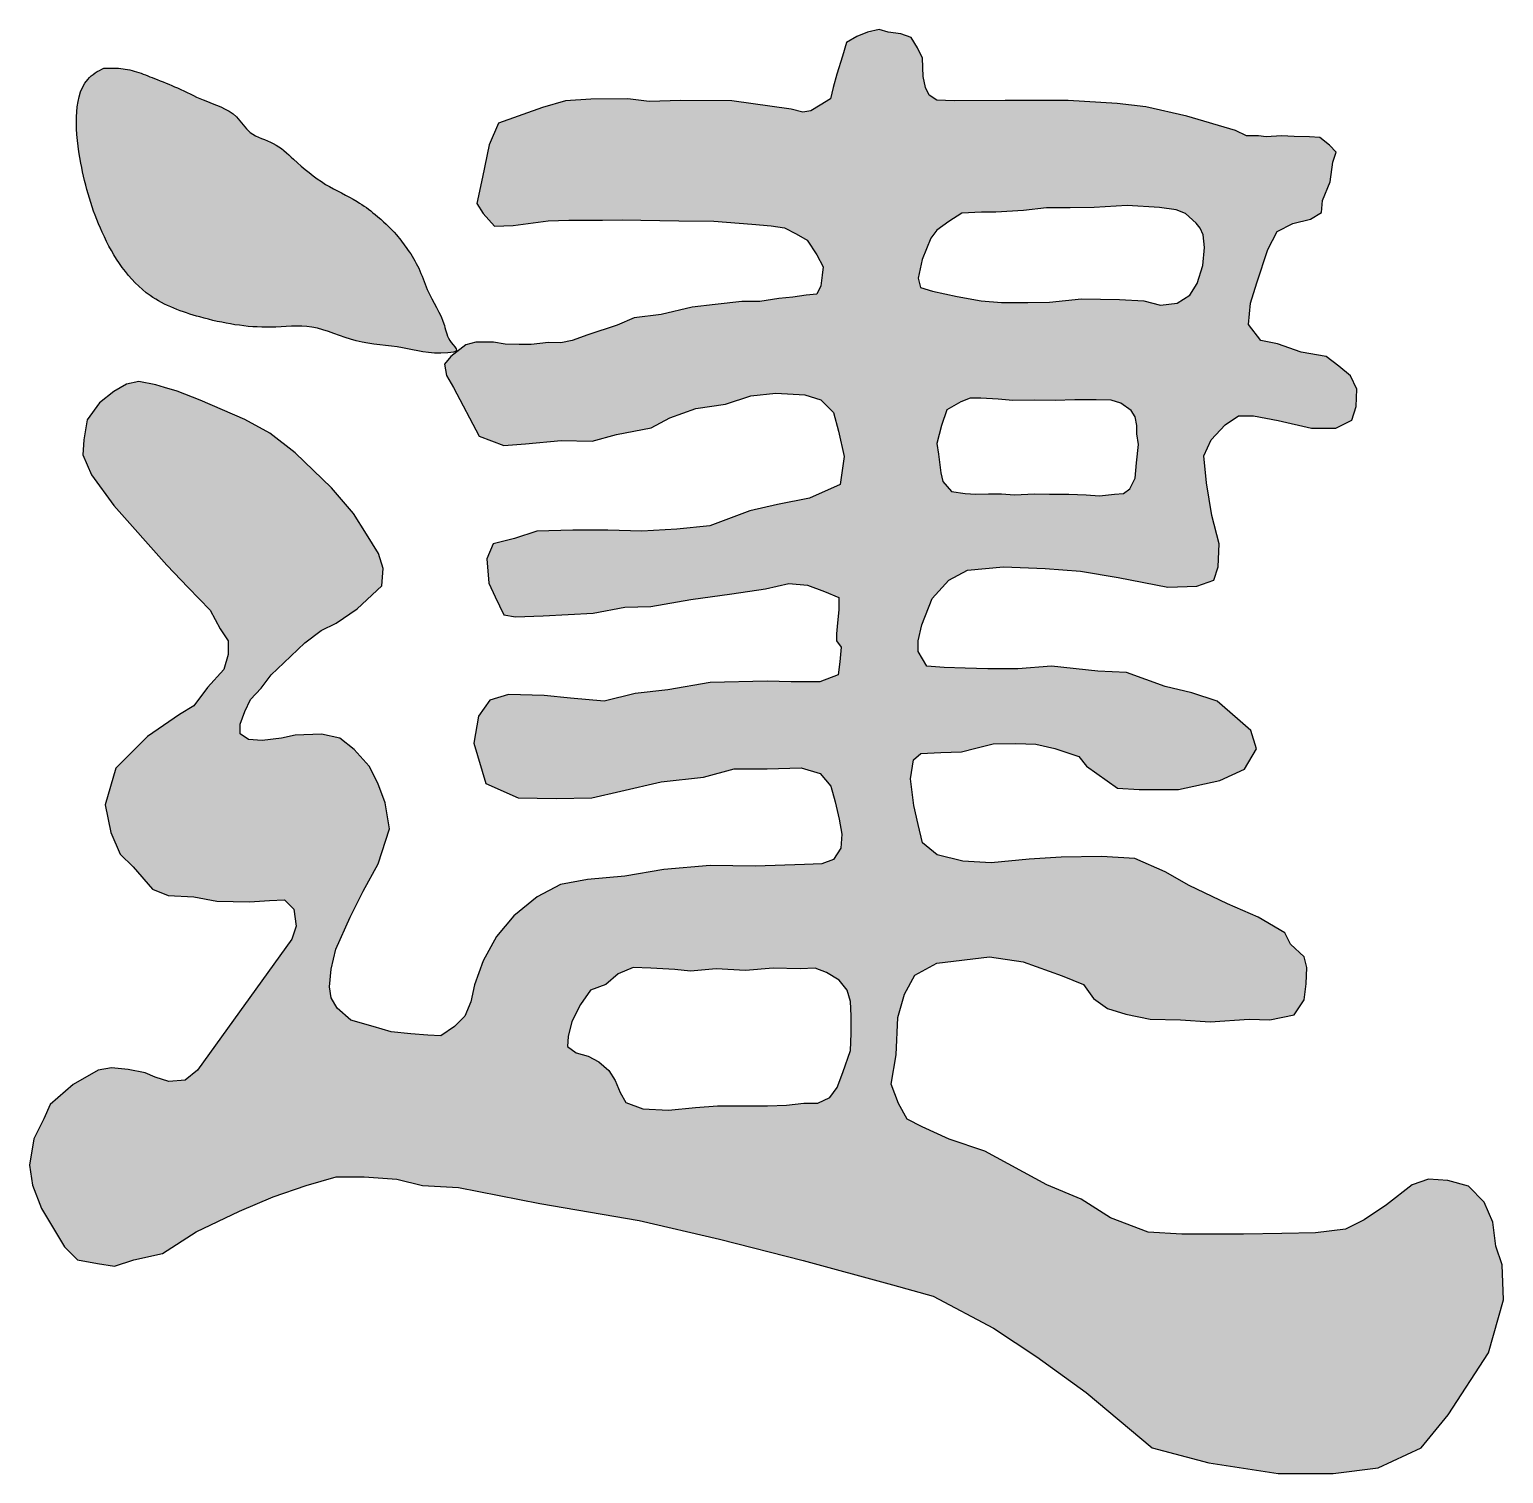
# Model space of a CAD drawing. Extents: x -55438775289 to -98440, y -7665632576 to 9496667396.
# Drawn here: x -150329.3 to -149966.5, y -117072 to -116716.6 of the extents above; entities that cross this region are included whole.
import ezdxf

# ---------------------------------------------------------------- set-up
doc = ezdxf.new("R2010")
doc.units = 0
doc.header["$LTSCALE"] = 1000
doc.layers.add('FRAME', color=7, linetype='CONTINUOUS')

# ---------------------------------------------------------------- blocks, each defined once
blk = doc.blocks.new('a1')
at = {"layer": 'FRAME'}
h = blk.add_hatch(color=256, dxfattribs=at)
h.paths.add_polyline_path([(88606.94, 129713.98), (88607.39, 129717.21), (88607.93, 129718.83), (88606.85, 129719.99), (88605.24, 129721.25), (88603.53, 129721.34), (88601.02, 129721.43), (88598.95, 129721.52), (88596.44, 129721.34), (88595.18, 129721.52), (88593.21, 129721.52), (88591.41, 129722.41), (88583.42, 129724.75), (88576.69, 129726.27), (88572.02, 129726.81), (88563.94, 129727.35), (88557.93, 129727.35), (88553.62, 129727.35), (88545.25, 129727.26), (88542.42, 129727.4), (88541.15, 129728.18), (88540.58, 129729.45), (88540.16, 129731.28), (88540.09, 129734.25), (88539.24, 129735.94), (88538.18, 129737.64), (88536.49, 129738.27), (88534.44, 129738.56), (88532.95, 129738.98), (88531.04, 129738.56), (88529.28, 129737.85), (88527.58, 129736.86), (88526.95, 129734.6), (88526.03, 129731.64), (88525.39, 129729.45), (88524.97, 129727.61), (88523.27, 129726.55), (88521.72, 129725.63), (88520.44, 129725.42), (88518.54, 129725.92), (88508.77, 129727.26), (88500.41, 129727.35), (88495.25, 129727.17), (88491.7, 129727.62), (88485.65, 129727.53), (88481.47, 129727.26), (88477.73, 129726.2), (88470.5, 129723.61), (88469, 129720.07), (88467.9, 129714.74), (88466.96, 129710.42), (88467.98, 129708.77), (88469.87, 129706.73), (88472.93, 129706.81), (88478.67, 129707.6), (88482.04, 129707.67), (88487.54, 129707.67), (88490.84, 129707.75), (88493.83, 129707.67), (88500.11, 129707.6), (88505.84, 129707.52), (88512.04, 129707.04), (88515.23, 129706.77), (88517.45, 129706.42), (88519.32, 129705.45), (88521.13, 129704.41), (88522.72, 129701.98), (88523.76, 129700.04), (88523.62, 129698.66), (88523.41, 129696.93), (88522.72, 129695.54), (88520.99, 129695.4), (88518.77, 129695.05), (88516.48, 129694.85), (88513.36, 129694.36), (88510.44, 129694.36), (88506.07, 129693.88), (88502.26, 129693.39), (88497.19, 129692.21), (88492.75, 129691.66), (88489.98, 129690.48), (88485.16, 129688.86), (88482.59, 129687.94), (88480.75, 129687.58), (88478.73, 129687.64), (88475.85, 129687.27), (88473.89, 129687.27), (88471.62, 129687.33), (88469.66, 129687.7), (88468.13, 129687.7), (88466.78, 129687.7), (88465.13, 129687.21), (88462.69, 129685.31), (88461.66, 129684.06), (88461.99, 129682.23), (88463.12, 129680.23), (88467.35, 129672.24), (88471.36, 129670.72), (88474.95, 129671), (88480.76, 129671.55), (88485.88, 129671.41), (88489.89, 129672.52), (88495.56, 129673.63), (88498.61, 129675.28), (88502.89, 129676.8), (88507.74, 129677.5), (88511.89, 129678.88), (88516.03, 129679.29), (88520.74, 129679.02), (88523.37, 129678.19), (88525.44, 129676.11), (88526.27, 129673.07), (88527.24, 129668.93), (88526.56, 129664.33), (88521.51, 129662.07), (88516.29, 129661.02), (88511.76, 129659.98), (88505.15, 129657.55), (88499.75, 129657.02), (88494, 129656.68), (88488.43, 129656.85), (88482.69, 129656.85), (88476.77, 129656.68), (88473.11, 129655.46), (88469.63, 129654.59), (88468.59, 129652.15), (88468.94, 129648.15), (88469.98, 129645.89), (88471.37, 129642.93), (88473.29, 129642.59), (88477.81, 129642.76), (88486.02, 129643.2), (88491.25, 129644.22), (88495.52, 129644.28), (88502.08, 129645.48), (88508.81, 129646.36), (88514.3, 129647.23), (88518.14, 129648.09), (88521.22, 129647.8), (88524.01, 129646.75), (88526.32, 129645.79), (88526.32, 129643.77), (88526.12, 129641.65), (88525.93, 129639.83), (88525.93, 129638.68), (88526.7, 129637.62), (88526.51, 129635.22), (88526.22, 129633.1), (88523.24, 129631.95), (88521.32, 129631.95), (88518.53, 129631.95), (88514.58, 129632.05), (88505.21, 129631.85), (88498.29, 129630.62), (88492.91, 129630.01), (88487.84, 129628.78), (88482.3, 129629.24), (88478, 129629.7), (88472.16, 129629.85), (88469.08, 129628.93), (88467.24, 129626.32), (88466.47, 129621.86), (88468.43, 129615.25), (88473.72, 129612.94), (88479.97, 129612.81), (88485.81, 129612.94), (88490.56, 129614.03), (88497.21, 129615.52), (88504.14, 129616.33), (88509.16, 129617.69), (88514.59, 129617.69), (88520.16, 129617.83), (88523.28, 129616.88), (88525.05, 129614.84), (88525.73, 129612.26), (88526.41, 129609.41), (88526.82, 129606.97), (88526.68, 129604.67), (88525.46, 129602.77), (88523.56, 129602.09), (88520.7, 129601.95), (88512.69, 129601.68), (88505.23, 129601.82), (88497.62, 129601.14), (88491.24, 129600.05), (88485.13, 129599.51), (88480.65, 129598.7), (88476.85, 129596.66), (88473.04, 129593.54), (88470.19, 129590.15), (88467.98, 129586.18), (88466.59, 129582.22), (88465.95, 129579.45), (88464.99, 129577.1), (88463.28, 129575.39), (88461.04, 129573.89), (88458.9, 129574), (88456.12, 129574.21), (88452.91, 129574.53), (88449.92, 129575.39), (88446.28, 129576.46), (88444.04, 129578.38), (88443.08, 129580.09), (88442.76, 129581.9), (88443.08, 129584.79), (88443.83, 129588.1), (88446.18, 129593.33), (88448.32, 129597.6), (88450.77, 129602.09), (88452.65, 129607.83), (88451.9, 129612.12), (88450.72, 129615.31), (88449.29, 129618.09), (88446.85, 129620.86), (88444.49, 129622.71), (88441.46, 129623.38), (88437.17, 129623.21), (88434.9, 129622.71), (88431.76, 129622.31), (88429.49, 129622.48), (88428.14, 129623.4), (88428.14, 129625), (88428.9, 129627.1), (88429.83, 129629.04), (88431.59, 129630.89), (88433.19, 129633.07), (88435.3, 129635.09), (88438.75, 129638.37), (88441.44, 129640.39), (88443.88, 129641.56), (88447.33, 129643.92), (88451.37, 129647.7), (88451.58, 129650.56), (88450.84, 129652.99), (88448.83, 129656.16), (88446.71, 129659.55), (88443.11, 129663.78), (88437.16, 129669.51), (88432.99, 129672.74), (88428.87, 129674.98), (88421.58, 129678.18), (88417.77, 129679.62), (88415.73, 129680.21), (88414.3, 129680.66), (88411.49, 129681.24), (88409.49, 129680.77), (88407.38, 129679.6), (88405.04, 129677.73), (88403.04, 129674.92), (88402.46, 129671.64), (88402.34, 129669.18), (88403.75, 129665.9), (88407.38, 129660.86), (88416.07, 129651.07), (88419.59, 129647.44), (88423.22, 129643.69), (88424.87, 129640.65), (88426.16, 129638.66), (88426.16, 129636.43), (88425.45, 129633.97), (88422.76, 129631.04), (88420.53, 129628), (88418.18, 129626.59), (88412.91, 129622.96), (88409.62, 129619.68), (88407.75, 129617.8), (88405.99, 129611.77), (88406.93, 129607.2), (88408.45, 129603.68), (88410.56, 129601.57), (88413.73, 129597.94), (88416.31, 129596.89), (88420.53, 129596.65), (88424.28, 129595.95), (88429.67, 129595.83), (88432.95, 129596.07), (88435.42, 129596.19), (88436.94, 129594.66), (88437.29, 129591.85), (88436.59, 129589.74), (88421.11, 129568.24), (88419.12, 129566.6), (88416.42, 129566.37), (88414.2, 129567.07), (88412.55, 129567.77), (88409.74, 129568.36), (88407.04, 129568.59), (88404.82, 129568.24), (88400.71, 129565.9), (88396.96, 129562.62), (88395.91, 129560.27), (88394.26, 129556.99), (88393.56, 129552.66), (88394.03, 129549.38), (88395.55, 129545.51), (88399.32, 129539.24), (88401.43, 129537.13), (88404.71, 129536.54), (88407.53, 129536.07), (88410.69, 129537.13), (88415.38, 129538.18), (88420.89, 129541.7), (88428.04, 129545.09), (88433.55, 129547.44), (88438.95, 129549.31), (88443.87, 129550.72), (88448.44, 129550.72), (88453.84, 129550.36), (88458.06, 129549.31), (88463.92, 129548.96), (88477.29, 129546.38), (88493.58, 129543.57), (88506.78, 129540.53), (88520.5, 129537.01), (88535.16, 129533.03), (88541.84, 129531.15), (88551.69, 129525.88), (88558.84, 129521.2), (88566.93, 129515.34), (88577.77, 129506.27), (88587.03, 129503.81), (88598.4, 129502.06), (88607.43, 129502.06), (88614.82, 129502.99), (88621.85, 129506.27), (88626.31, 129511.66), (88632.92, 129521.88), (88635.39, 129530.55), (88635.15, 129536.29), (88634.1, 129539.34), (88633.63, 129543.32), (88632.22, 129546.6), (88629.64, 129549.18), (88626.24, 129550.11), (88623.07, 129550.35), (88620.38, 129549.41), (88616.16, 129546.13), (88612.52, 129543.67), (88609.47, 129542.15), (88604.55, 129541.56), (88599.04, 129541.44), (88592.71, 129541.33), (88587.43, 129541.33), (88582.63, 129541.33), (88577.11, 129541.68), (88570.9, 129544.02), (88566.09, 129547.07), (88560.47, 129549.41), (88550.31, 129554.94), (88544.45, 129556.93), (88540, 129558.93), (88537.53, 129560.21), (88536.13, 129562.79), (88534.95, 129565.95), (88535.77, 129570.76), (88536.04, 129576.85), (88537.09, 129580.68), (88538.83, 129583.81), (88542.43, 129585.79), (88551.03, 129586.83), (88556.6, 129586.02), (88562.99, 129583.7), (88566.48, 129582.3), (88568.1, 129579.98), (88570.43, 129578.36), (88573.45, 129577.43), (88577.4, 129576.62), (88582.39, 129576.5), (88587.27, 129576.15), (88593.66, 129576.62), (88597.03, 129576.5), (88601.03, 129577.31), (88602.66, 129579.75), (88603.01, 129582.42), (88603.12, 129585.09), (88602.66, 129586.83), (88600.45, 129588.92), (88599.52, 129590.77), (88595.11, 129593.33), (88590.11, 129595.53), (88583.84, 129598.55), (88579.89, 129600.76), (88574.89, 129602.96), (88569.43, 129603.31), (88562.81, 129603.19), (88557.59, 129602.84), (88551.31, 129602.26), (88546.67, 129602.5), (88542.48, 129603.54), (88540.04, 129605.51), (88539.35, 129608.53), (88538.65, 129611.67), (88538.11, 129616.03), (88538.61, 129619.13), (88539.78, 129620.21), (88543.06, 129620.35), (88546.44, 129620.48), (88548.83, 129621.07), (88551.66, 129621.79), (88555.35, 129621.83), (88558.64, 129621.74), (88561.75, 129621.02), (88565.71, 129619.72), (88566.97, 129618.1), (88572.05, 129614.51), (88575.62, 129614.28), (88582.07, 129614.28), (88588.86, 129615.78), (88592.89, 129617.62), (88594.84, 129620.95), (88593.92, 129623.94), (88591.73, 129625.9), (88588.4, 129628.77), (88584.25, 129630.15), (88579.88, 129631.19), (88573.55, 129633.49), (88568.83, 129633.72), (88561.23, 129634.52), (88555.71, 129634.06), (88550.76, 129634.06), (88547.08, 129634.18), (88543.62, 129634.29), (88540.75, 129634.52), (88539.37, 129636.94), (88539.37, 129638.66), (88539.94, 129641.31), (88541.63, 129645.61), (88544.38, 129648.65), (88547.42, 129650.24), (88553.36, 129650.82), (88560.17, 129650.53), (88565.96, 129650.09), (88572.19, 129649.08), (88580.3, 129647.49), (88585.09, 129647.63), (88587.84, 129648.65), (88588.56, 129650.82), (88588.71, 129654.58), (88587.55, 129659.21), (88586.68, 129664.57), (88586.24, 129669.05), (88587.4, 129671.66), (88589.72, 129674.12), (88591.89, 129675.57), (88594.36, 129675.57), (88598.41, 129674.84), (88603.9, 129673.59), (88607.89, 129673.59), (88610.51, 129674.85), (88611.2, 129677.13), (88611.31, 129679.97), (88610.28, 129682.14), (88608.34, 129683.73), (88606.29, 129685.33), (88602.19, 129686.01), (88598.31, 129687.38), (88595.57, 129687.95), (88593.52, 129690.57), (88593.86, 129694.1), (88594.89, 129697.41), (88596.71, 129702.86), (88598.24, 129705.82), (88600.84, 129707.17), (88603.71, 129707.88), (88605.51, 129708.96), (88605.69, 129710.93)])
h.paths.add_polyline_path([(88541.44, 129704.76), (88542.44, 129706.04), (88544.37, 129707.48), (88546.52, 129708.84), (88549.74, 129708.98), (88552.11, 129708.98), (88556.62, 129709.26), (88560.41, 129709.69), (88564.28, 129709.69), (88568.22, 129709.77), (88573.66, 129710.12), (88578.96, 129709.77), (88581.68, 129709.41), (88583.19, 129708.76), (88585.46, 129706.76), (88586.12, 129705.26), (88586.34, 129703.18), (88586.05, 129700.25), (88585.12, 129697.32), (88583.9, 129695.38), (88581.83, 129694.1), (88579.11, 129693.74), (88576.38, 129694.45), (88572.37, 129694.67), (88566.14, 129694.81), (88560.92, 129694.24), (88557.34, 129694.17), (88553.04, 129694.17), (88549.67, 129694.45), (88545.73, 129695.17), (88541.72, 129696.03), (88539.72, 129696.67), (88539.36, 129698.17), (88540, 129701.25)], flags=16)
h.paths.add_polyline_path([(88546.35, 129677.91), (88547.86, 129678.48), (88549.64, 129678.48), (88552.48, 129678.3), (88554.87, 129678.13), (88558.38, 129678.17), (88561.84, 129678.08), (88565.08, 129678.22), (88568.54, 129678.22), (88571.03, 129678.17), (88572.58, 129677.68), (88574.31, 129676.49), (88574.93, 129675.42), (88575.2, 129674), (88575.2, 129672.63), (88575.51, 129670.86), (88575.15, 129667.88), (88574.93, 129665.36), (88574.09, 129663.63), (88573.02, 129662.83), (88571.56, 129662.74), (88569.12, 129662.48), (88566.9, 129662.61), (88564.06, 129662.74), (88560.91, 129662.74), (88558.42, 129662.79), (88555.14, 129662.65), (88553.05, 129662.79), (88550.88, 129662.79), (88548.84, 129662.74), (88547.06, 129662.87), (88544.8, 129663.19), (88543.42, 129664.83), (88543.07, 129666.24), (88542.67, 129669.3), (88542.4, 129671.03), (88543.2, 129674), (88544.04, 129676.58)], flags=16)
h.paths.add_polyline_path([(88522.43, 129584.96), (88524.3, 129584.26), (88526.4, 129582.98), (88527.68, 129581.35), (88528.27, 129579.49), (88528.38, 129577.16), (88528.38, 129574.24), (88528.27, 129571.45), (88526.98, 129567.83), (88526.05, 129565.39), (88524.88, 129563.75), (88522.9, 129562.82), (88520.57, 129562.82), (88517.77, 129562.47), (88514.62, 129562.36), (88510.77, 129562.36), (88506.46, 129562.36), (88502.84, 129562.12), (88498.41, 129561.66), (88494.21, 129561.89), (88491.41, 129562.94), (88490.48, 129564.57), (88489.66, 129566.55), (88488.61, 129568.18), (88486.98, 129569.58), (88485.23, 129570.51), (88483.24, 129571.1), (88481.84, 129572.14), (88481.96, 129573.78), (88482.54, 129576.22), (88483.94, 129579.02), (88485.58, 129581.35), (88488.14, 129582.28), (88490.13, 129584.03), (88492.58, 129585.08), (88495.49, 129584.96), (88499.46, 129584.73), (88502.02, 129584.5), (88506.22, 129584.85), (88511, 129584.61), (88515.55, 129584.96), (88519.99, 129584.85)], flags=16)
edge = h.paths.add_edge_path(flags=17)
edge.add_spline(control_points=[(88405.78, 129732.61), (88404.78, 129732.2), (88401.89, 129730.38), (88400.94, 129724.08), (88402.01, 129715.65), (88405.03, 129705.2), (88411.55, 129695.14), (88422.41, 129691.26), (88431.4, 129689.66), (88440.3, 129690.81), (88446.99, 129687.31), (88455.07, 129687.1), (88459.33, 129685.52), (88464.22, 129686.16), (88462.04, 129688.1), (88461.68, 129691.5), (88458.93, 129695.39), (88457.6, 129699.81), (88455.74, 129702.76), (88453.45, 129705.81), (88450.64, 129708.44), (88446.76, 129711.28), (88441.75, 129713.44), (88437.47, 129717.08), (88433.79, 129720.61), (88429.66, 129721.49), (88427.24, 129725.74), (88422.39, 129727.06), (88418.06, 129729.4), (88414.33, 129730.79), (88411.2, 129732.14), (88408.37, 129732.7), (88406.57, 129732.64), (88405.78, 129732.61)], knot_values=[0, 0, 0, 0, 0.002692, 0.008053, 0.014389, 0.024295, 0.035141, 0.042526, 0.052333, 0.057947, 0.064309, 0.070692, 0.07693, 0.078151, 0.079415, 0.081932, 0.087368, 0.090515, 0.093501, 0.096003, 0.100054, 0.103071, 0.107974, 0.113555, 0.117059, 0.120563, 0.123378, 0.128503, 0.132374, 0.135783, 0.13841, 0.14091, 0.142898, 0.142898, 0.142898, 0.142898], degree=3, periodic=0)
for points in [[(88414.3, 129680.66), (88411.49, 129681.24), (88409.49, 129680.77), (88407.38, 129679.6), (88405.04, 129677.73), (88403.04, 129674.92), (88402.46, 129671.64), (88402.34, 129669.18), (88403.75, 129665.9), (88407.38, 129660.86), (88416.07, 129651.07), (88419.59, 129647.44), (88423.22, 129643.69), (88424.87, 129640.65), (88426.16, 129638.66), (88426.16, 129636.43), (88425.45, 129633.97), (88422.76, 129631.04), (88420.53, 129628), (88418.18, 129626.59), (88412.91, 129622.96), (88409.62, 129619.68), (88407.75, 129617.8), (88405.99, 129611.77), (88406.93, 129607.2), (88408.45, 129603.68), (88410.56, 129601.57), (88413.73, 129597.94), (88416.31, 129596.89), (88420.53, 129596.65), (88424.28, 129595.95), (88429.67, 129595.83), (88432.95, 129596.07), (88435.42, 129596.19), (88436.94, 129594.66), (88437.29, 129591.85), (88436.59, 129589.74), (88421.11, 129568.24), (88419.12, 129566.6), (88416.42, 129566.37), (88414.2, 129567.07), (88412.55, 129567.77), (88409.74, 129568.36), (88407.04, 129568.59), (88404.82, 129568.24), (88400.71, 129565.9), (88396.96, 129562.62), (88395.91, 129560.27), (88394.26, 129556.99), (88393.56, 129552.66), (88394.03, 129549.38), (88395.55, 129545.51), (88399.32, 129539.24), (88401.43, 129537.13), (88404.71, 129536.54), (88407.53, 129536.07), (88410.69, 129537.13), (88415.38, 129538.18), (88420.89, 129541.7), (88428.04, 129545.09), (88433.55, 129547.44), (88438.95, 129549.31), (88443.87, 129550.72), (88448.44, 129550.72), (88453.84, 129550.36), (88458.06, 129549.31), (88463.92, 129548.96), (88477.29, 129546.38), (88493.58, 129543.57), (88506.78, 129540.53), (88520.5, 129537.01), (88535.16, 129533.03), (88541.84, 129531.15), (88551.69, 129525.88), (88558.84, 129521.2), (88566.93, 129515.34), (88577.77, 129506.27), (88587.03, 129503.81), (88598.4, 129502.06), (88607.43, 129502.06), (88614.82, 129502.99), (88621.85, 129506.27), (88626.31, 129511.66), (88632.92, 129521.88), (88635.39, 129530.55), (88635.15, 129536.29), (88634.1, 129539.34), (88633.63, 129543.32), (88632.22, 129546.6), (88629.64, 129549.18), (88626.24, 129550.11), (88623.07, 129550.35), (88620.38, 129549.41), (88616.16, 129546.13), (88612.52, 129543.67), (88609.47, 129542.15), (88604.55, 129541.56), (88599.04, 129541.44), (88592.71, 129541.33), (88587.43, 129541.33), (88582.63, 129541.33), (88577.11, 129541.68), (88570.9, 129544.02), (88566.09, 129547.07), (88560.47, 129549.41), (88550.31, 129554.94), (88544.45, 129556.93), (88540, 129558.93), (88537.53, 129560.21), (88536.13, 129562.79), (88534.95, 129565.95), (88535.77, 129570.76), (88536.04, 129576.85), (88537.09, 129580.68), (88538.83, 129583.81), (88542.43, 129585.79), (88551.03, 129586.83), (88556.6, 129586.02), (88562.99, 129583.7), (88566.48, 129582.3), (88568.1, 129579.98), (88570.43, 129578.36), (88573.45, 129577.43), (88577.4, 129576.62), (88582.39, 129576.5), (88587.27, 129576.15), (88593.66, 129576.62), (88597.03, 129576.5), (88601.03, 129577.31), (88602.66, 129579.75), (88603.01, 129582.42), (88603.12, 129585.09), (88602.66, 129586.83), (88600.45, 129588.92), (88599.52, 129590.77), (88595.11, 129593.33), (88590.11, 129595.53), (88583.84, 129598.55), (88579.89, 129600.76), (88574.89, 129602.96), (88569.43, 129603.31), (88562.81, 129603.19), (88557.59, 129602.84), (88551.31, 129602.26), (88546.67, 129602.5), (88542.48, 129603.54), (88540.04, 129605.51), (88539.35, 129608.53), (88538.65, 129611.67), (88538.11, 129616.03), (88538.61, 129619.13), (88539.78, 129620.21), (88543.06, 129620.35), (88546.44, 129620.48), (88548.83, 129621.07), (88551.66, 129621.79), (88555.35, 129621.83), (88558.64, 129621.74), (88561.75, 129621.02), (88565.71, 129619.72), (88566.97, 129618.1), (88572.05, 129614.51), (88575.62, 129614.28), (88582.07, 129614.28), (88588.86, 129615.78), (88592.89, 129617.62), (88594.84, 129620.95), (88593.92, 129623.94), (88591.73, 129625.9), (88588.4, 129628.77), (88584.25, 129630.15), (88579.88, 129631.19), (88573.55, 129633.49), (88568.83, 129633.72), (88561.23, 129634.52), (88555.71, 129634.06), (88550.76, 129634.06), (88547.08, 129634.18), (88543.62, 129634.29), (88540.75, 129634.52), (88540.75, 129634.52), (88539.37, 129636.94), (88539.37, 129638.66), (88539.94, 129641.31), (88541.63, 129645.61), (88544.38, 129648.65), (88547.42, 129650.24), (88553.36, 129650.82), (88560.17, 129650.53), (88565.96, 129650.09), (88572.19, 129649.08), (88580.3, 129647.49), (88585.09, 129647.63), (88587.84, 129648.65), (88588.56, 129650.82), (88588.71, 129654.58), (88587.55, 129659.21), (88586.68, 129664.57), (88586.24, 129669.05), (88587.4, 129671.66), (88589.72, 129674.12), (88591.89, 129675.57), (88594.36, 129675.57), (88598.41, 129674.84), (88603.9, 129673.59), (88607.89, 129673.59), (88610.51, 129674.85), (88611.2, 129677.13), (88611.31, 129679.97), (88610.28, 129682.14), (88608.34, 129683.73), (88606.29, 129685.33), (88602.19, 129686.01), (88598.31, 129687.38), (88595.57, 129687.95), (88595.57, 129687.95), (88593.52, 129690.57), (88593.86, 129694.1), (88594.89, 129697.41), (88596.71, 129702.86), (88598.24, 129705.82), (88600.84, 129707.17), (88603.71, 129707.88), (88605.51, 129708.96), (88605.69, 129710.93), (88606.94, 129713.98), (88607.39, 129717.21), (88607.93, 129718.83), (88606.85, 129719.99), (88605.24, 129721.25), (88603.53, 129721.34), (88601.02, 129721.43), (88598.95, 129721.52), (88596.44, 129721.34), (88595.18, 129721.52), (88593.21, 129721.52), (88591.41, 129722.41), (88583.42, 129724.75), (88576.69, 129726.27), (88572.02, 129726.81), (88563.94, 129727.35), (88557.93, 129727.35), (88553.62, 129727.35), (88545.25, 129727.26), (88542.42, 129727.4), (88541.15, 129728.18), (88540.58, 129729.45), (88540.16, 129731.28), (88540.09, 129734.25), (88539.24, 129735.94), (88538.18, 129737.64), (88536.49, 129738.27), (88534.44, 129738.56), (88532.95, 129738.98), (88531.04, 129738.56), (88529.28, 129737.85), (88527.58, 129736.86), (88526.95, 129734.6), (88526.03, 129731.64), (88525.39, 129729.45), (88524.97, 129727.61), (88523.27, 129726.55), (88521.72, 129725.63), (88520.44, 129725.42), (88518.54, 129725.92), (88508.77, 129727.26), (88500.41, 129727.35), (88495.25, 129727.17), (88491.7, 129727.62), (88485.65, 129727.53), (88481.47, 129727.26), (88477.73, 129726.2), (88470.5, 129723.61), (88469, 129720.07), (88467.9, 129714.74), (88466.96, 129710.42), (88467.98, 129708.77), (88469.87, 129706.73), (88472.93, 129706.81), (88478.67, 129707.6), (88482.04, 129707.67), (88487.54, 129707.67), (88490.84, 129707.75), (88493.83, 129707.67), (88500.11, 129707.6), (88505.84, 129707.52), (88512.04, 129707.04), (88515.23, 129706.77), (88517.45, 129706.42), (88519.32, 129705.45), (88521.13, 129704.41), (88522.72, 129701.98), (88523.76, 129700.04), (88523.62, 129698.66), (88523.41, 129696.93), (88522.72, 129695.54), (88520.99, 129695.4), (88518.77, 129695.05), (88516.48, 129694.85), (88513.36, 129694.36), (88510.44, 129694.36), (88506.07, 129693.88), (88502.26, 129693.39), (88497.19, 129692.21), (88492.75, 129691.66), (88489.98, 129690.48), (88485.16, 129688.86), (88482.59, 129687.94), (88480.75, 129687.58), (88478.73, 129687.64), (88475.85, 129687.27), (88473.89, 129687.27), (88471.62, 129687.33), (88469.66, 129687.7), (88468.13, 129687.7), (88466.78, 129687.7), (88465.13, 129687.21), (88462.69, 129685.31), (88461.66, 129684.06), (88461.99, 129682.23), (88463.12, 129680.23), (88467.35, 129672.24), (88471.36, 129670.72), (88474.95, 129671), (88480.76, 129671.55), (88485.88, 129671.41), (88489.89, 129672.52), (88495.56, 129673.63), (88498.61, 129675.28), (88502.89, 129676.8), (88507.74, 129677.5), (88511.89, 129678.88), (88516.03, 129679.29), (88520.74, 129679.02), (88523.37, 129678.19), (88525.44, 129676.11), (88526.27, 129673.07), (88527.24, 129668.93), (88526.56, 129664.33), (88521.51, 129662.07), (88516.29, 129661.02), (88511.76, 129659.98), (88505.15, 129657.55), (88499.75, 129657.02), (88494, 129656.68), (88488.43, 129656.85), (88482.69, 129656.85), (88476.77, 129656.68), (88473.11, 129655.46), (88469.63, 129654.59), (88468.59, 129652.15), (88468.94, 129648.15), (88469.98, 129645.89), (88471.37, 129642.93), (88473.29, 129642.59), (88477.81, 129642.76), (88486.02, 129643.2), (88491.25, 129644.22), (88495.52, 129644.28), (88502.08, 129645.48), (88508.81, 129646.36), (88514.3, 129647.23), (88518.14, 129648.09), (88521.22, 129647.8), (88524.01, 129646.75), (88526.32, 129645.79), (88526.32, 129643.77), (88526.12, 129641.65), (88525.93, 129639.83), (88525.93, 129638.68), (88526.7, 129637.62), (88526.51, 129635.22), (88526.22, 129633.1), (88526.22, 129633.1), (88523.24, 129631.95), (88521.32, 129631.95), (88518.53, 129631.95), (88514.58, 129632.05), (88505.21, 129631.85), (88498.29, 129630.62), (88492.91, 129630.01), (88487.84, 129628.78), (88482.3, 129629.24), (88478, 129629.7), (88472.16, 129629.85), (88469.08, 129628.93), (88467.24, 129626.32), (88466.47, 129621.86), (88468.43, 129615.25), (88473.72, 129612.94), (88479.97, 129612.81), (88485.81, 129612.94), (88490.56, 129614.03), (88497.21, 129615.52), (88504.14, 129616.33), (88509.16, 129617.69), (88514.59, 129617.69), (88520.16, 129617.83), (88523.28, 129616.88), (88525.05, 129614.84), (88525.73, 129612.26), (88526.41, 129609.41), (88526.82, 129606.97), (88526.68, 129604.67), (88525.46, 129602.77), (88523.56, 129602.09), (88520.7, 129601.95), (88512.69, 129601.68), (88505.23, 129601.82), (88497.62, 129601.14), (88491.24, 129600.05), (88485.13, 129599.51), (88480.65, 129598.7), (88476.85, 129596.66), (88473.04, 129593.54), (88470.19, 129590.15), (88467.98, 129586.18), (88466.59, 129582.22), (88465.95, 129579.45), (88464.99, 129577.1), (88463.28, 129575.39), (88461.04, 129573.89), (88458.9, 129574), (88456.12, 129574.21), (88452.91, 129574.53), (88449.92, 129575.39), (88446.28, 129576.46), (88444.04, 129578.38), (88443.08, 129580.09), (88442.76, 129581.9), (88443.08, 129584.79), (88443.83, 129588.1), (88446.18, 129593.33), (88448.32, 129597.6), (88450.77, 129602.09), (88452.65, 129607.83), (88451.9, 129612.12), (88450.72, 129615.31), (88449.29, 129618.09), (88446.85, 129620.86), (88444.49, 129622.71), (88441.46, 129623.38), (88437.17, 129623.21), (88434.9, 129622.71), (88431.76, 129622.31), (88429.49, 129622.48), (88428.14, 129623.4), (88428.14, 129625), (88428.9, 129627.1), (88429.83, 129629.04), (88431.59, 129630.89), (88433.19, 129633.07), (88435.3, 129635.09), (88438.75, 129638.37), (88441.44, 129640.39), (88443.88, 129641.56), (88447.33, 129643.92), (88451.37, 129647.7), (88451.58, 129650.56), (88450.84, 129652.99), (88448.83, 129656.16), (88446.71, 129659.55), (88443.11, 129663.78), (88437.16, 129669.51), (88432.99, 129672.74), (88428.87, 129674.98), (88421.58, 129678.18), (88417.77, 129679.62), (88415.73, 129680.21), (88414.3, 129680.66)], [(88584.98, 129707.19), (88583.19, 129708.76), (88581.68, 129709.41), (88578.96, 129709.77), (88573.66, 129710.12), (88568.22, 129709.77), (88564.28, 129709.69), (88560.41, 129709.69), (88556.62, 129709.26), (88552.11, 129708.98), (88549.74, 129708.98), (88546.52, 129708.84), (88544.37, 129707.48), (88542.44, 129706.04), (88541.44, 129704.76), (88540, 129701.25), (88539.36, 129698.17), (88539.72, 129696.67), (88541.72, 129696.03), (88545.73, 129695.17), (88549.67, 129694.45), (88553.04, 129694.17), (88557.34, 129694.17), (88560.92, 129694.24), (88566.14, 129694.81), (88572.37, 129694.67), (88576.38, 129694.45), (88579.11, 129693.74), (88581.83, 129694.1), (88583.9, 129695.38), (88585.12, 129697.32), (88586.05, 129700.25), (88586.34, 129703.18), (88586.12, 129705.26), (88585.62, 129706.4), (88584.98, 129707.19)], [(88574.31, 129676.49), (88572.58, 129677.68), (88571.03, 129678.17), (88568.54, 129678.22), (88565.08, 129678.22), (88561.84, 129678.08), (88558.38, 129678.17), (88554.87, 129678.13), (88552.48, 129678.3), (88549.64, 129678.48), (88547.86, 129678.48), (88546.35, 129677.91), (88544.04, 129676.58), (88543.2, 129674), (88542.4, 129671.03), (88542.67, 129669.3), (88543.07, 129666.24), (88543.42, 129664.83), (88544.8, 129663.19), (88547.06, 129662.87), (88548.84, 129662.74), (88550.88, 129662.79), (88553.05, 129662.79), (88555.14, 129662.65), (88558.42, 129662.79), (88560.91, 129662.74), (88564.06, 129662.74), (88566.9, 129662.61), (88569.12, 129662.48), (88571.56, 129662.74), (88573.02, 129662.83), (88574.09, 129663.63), (88574.93, 129665.36), (88575.15, 129667.88), (88575.51, 129670.86), (88575.2, 129672.63), (88575.2, 129674), (88574.93, 129675.42), (88574.31, 129676.49)], [(88519.99, 129584.85), (88515.55, 129584.96), (88511, 129584.61), (88506.22, 129584.85), (88502.02, 129584.5), (88499.46, 129584.73), (88495.49, 129584.96), (88492.58, 129585.08), (88490.13, 129584.03), (88488.14, 129582.28), (88485.58, 129581.35), (88483.94, 129579.02), (88482.54, 129576.22), (88481.96, 129573.78), (88481.84, 129572.14), (88483.24, 129571.1), (88485.23, 129570.51), (88486.98, 129569.58), (88488.61, 129568.18), (88489.66, 129566.55), (88490.48, 129564.57), (88491.41, 129562.94), (88494.21, 129561.89), (88498.41, 129561.66), (88502.84, 129562.12), (88506.46, 129562.36), (88510.77, 129562.36), (88514.62, 129562.36), (88517.77, 129562.47), (88520.57, 129562.82), (88522.9, 129562.82), (88524.88, 129563.75), (88526.05, 129565.39), (88526.98, 129567.83), (88528.27, 129571.45), (88528.38, 129574.24), (88528.38, 129577.16), (88528.27, 129579.49), (88527.68, 129581.35), (88526.4, 129582.98), (88524.3, 129584.26), (88522.43, 129584.96), (88519.99, 129584.85)]]:
    blk.add_lwpolyline(points, dxfattribs=at)
blk.add_open_spline([(88405.78, 129732.61), (88404.78, 129732.2), (88401.89, 129730.38), (88400.94, 129724.08), (88402.01, 129715.65), (88405.03, 129705.2), (88411.55, 129695.14), (88422.41, 129691.26), (88431.4, 129689.66), (88440.3, 129690.81), (88446.99, 129687.31), (88455.07, 129687.1), (88459.33, 129685.52), (88464.22, 129686.16), (88462.04, 129688.1), (88461.68, 129691.5), (88458.93, 129695.39), (88457.6, 129699.81), (88455.74, 129702.76), (88453.45, 129705.81), (88450.64, 129708.44), (88446.76, 129711.28), (88441.75, 129713.44), (88437.47, 129717.08), (88433.79, 129720.61), (88429.66, 129721.49), (88427.24, 129725.74), (88422.39, 129727.06), (88418.06, 129729.4), (88414.33, 129730.79), (88411.2, 129732.14), (88408.37, 129732.7), (88406.57, 129732.64), (88405.78, 129732.61)], degree=3, knots=[0, 0, 0, 0, 3.229809, 9.663185, 17.267033, 29.153671, 42.169499, 51.031501, 62.800008, 69.535975, 77.170328, 84.830857, 92.315916, 93.780926, 95.297946, 98.318548, 104.842052, 108.617806, 112.201548, 115.203158, 120.06443, 123.684934, 129.569296, 136.2654, 140.471, 144.675615, 148.053638, 154.203202, 158.84832, 162.939183, 166.09242, 169.092298, 171.477955, 171.477955, 171.477955, 171.477955], dxfattribs=at)

msp = doc.modelspace()

# ---------------------------------------------------------------- block references
at = {"layer": 'FRAME', "xscale": 1.5, "yscale": 1.5, "zscale": 1.5}
msp.add_blockref('a1', (-282919.59, -311325.08), dxfattribs=at)

doc.saveas('drawing.dxf')
